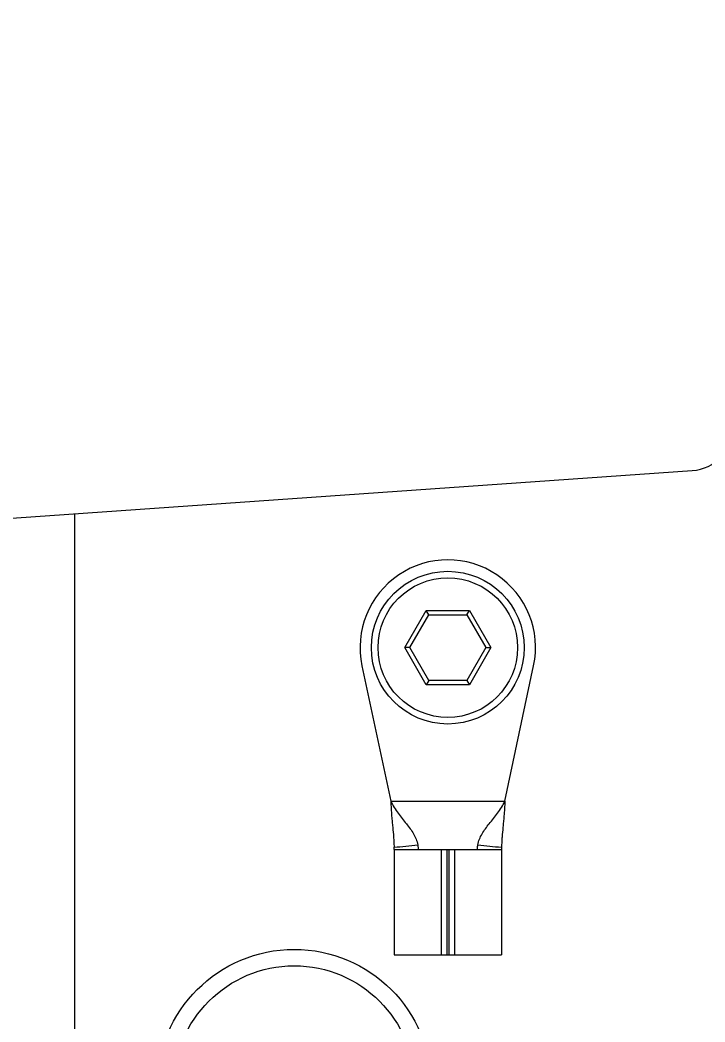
# Model space of a CAD drawing. Header units: millimetres. Extents: x 0 to 2524, y 0 to 1785.
# Drawn here: x 1407.34 to 1438.56, y 1388.91 to 1434.57 of the extents above; entities that cross this region are included whole.
import ezdxf

# ---------------------------------------------------------------- set-up
doc = ezdxf.new("R2010")
doc.units = ezdxf.units.MM
doc.header["$LTSCALE"] = 0.1
doc.layers.get('0').update_dxf_attribs({"lineweight": 13})
doc.layers.get('Defpoints').update_dxf_attribs({"lineweight": 9})
doc.layers.add('标注', color=251, linetype='Continuous', lineweight=9)
doc.styles.get("Standard").update_dxf_attribs({"font": 'arial.ttf'})
doc.dimstyles.new('STANDARD 8.5', dxfattribs={"dimscale": 8.5, "dimtxt": 2.5, "dimasz": 1.5, "dimexe": 0.5, "dimexo": 0.5, "dimgap": 0.5, "dimtad": 1, "dimtoh": 1, "dimdec": 1, "dimzin": 12, "dimdsep": 46, "dimtxsty": 'Standard', "dimcen": 0, "dimclrd": 256, "dimclre": 256, "dimclrt": 256, "dimadec": 0, "dimazin": 0, "dimtp": 0.01, "dimtm": 0.01, "dimtfac": 1, "dimtdec": 1, "dimtofl": 0, "dimtmove": 0, "dimatfit": 3, "dimfxl": 1, "dimtolj": 1, "dimtzin": 4, "dimlwd": -1, "dimlwe": -1, "dimarcsym": 0})

# ---------------------------------------------------------------- blocks, each defined once
blk = doc.blocks.new('*D14')
at = {"layer": 'Defpoints', "color": 0, "transparency": 16777216}
for p in [(1474.381, 1485.816), (1091.84, 1384.812), (1474.381, 1369.667)]:
    blk.add_point(p, dxfattribs=at)
at = {"layer": '标注', "transparency": 16777216}
for p, q in [((1091.84, 1389.062), (1091.84, 1490.066)), ((1474.381, 1373.917), (1474.381, 1490.066)), ((1104.59, 1485.816), (1461.631, 1485.816))]:
    blk.add_line(p, q, dxfattribs=at)
for points in [[(1104.59, 1487.941), (1104.59, 1483.691), (1091.84, 1485.816)], [(1461.631, 1487.941), (1461.631, 1483.691), (1474.381, 1485.816)]]:
    blk.add_solid(points, dxfattribs=at)
at = {"layer": '标注', "transparency": 16777216, "insert": (1283.111, 1500.923), "char_height": 21.25, "attachment_point": 5}
blk.add_mtext('\\A1;383', dxfattribs=at)

msp = doc.modelspace()

# ---------------------------------------------------------------- linework, layer by layer
for p, q in [((1404.84, 1411.718), (1437.98, 1414.035)), ((1409.84, 1209.868), (1409.84, 1412.067)), ((1424.877, 1405.968), (1425.859, 1407.668)), ((1425.859, 1407.668), (1427.822, 1407.668)), ((1425.974, 1407.468), (1425.859, 1407.668)), ((1427.706, 1407.468), (1427.822, 1407.668)), ((1427.822, 1407.668), (1428.803, 1405.968)), ((1425.108, 1405.968), (1425.974, 1407.468)), ((1425.974, 1407.468), (1427.706, 1407.468)), ((1427.706, 1407.468), (1428.572, 1405.968)), ((1425.859, 1404.268), (1424.877, 1405.968)), ((1425.108, 1405.968), (1424.877, 1405.968)), ((1425.974, 1404.468), (1425.108, 1405.968)), ((1428.572, 1405.968), (1427.706, 1404.468)), ((1428.803, 1405.968), (1427.822, 1404.268)), ((1428.572, 1405.968), (1428.803, 1405.968)), ((1422.928, 1405.136), (1424.239, 1398.968)), ((1429.442, 1398.968), (1430.753, 1405.136)), ((1425.974, 1404.468), (1425.859, 1404.268)), ((1427.706, 1404.468), (1425.974, 1404.468)), ((1427.706, 1404.468), (1427.822, 1404.268)), ((1427.822, 1404.268), (1425.859, 1404.268)), ((1424.239, 1398.968), (1429.442, 1398.968)), ((1424.39, 1396.768), (1424.39, 1391.968)), ((1424.397, 1396.768), (1429.284, 1396.768)), ((1426.54, 1396.768), (1426.54, 1391.968)), ((1426.79, 1396.768), (1426.79, 1391.968)), ((1426.89, 1396.768), (1426.89, 1391.968)), ((1427.14, 1396.768), (1427.14, 1391.968)), ((1429.29, 1396.768), (1429.29, 1396.783)), ((1429.29, 1396.768), (1429.29, 1391.968)), ((1424.39, 1391.968), (1429.29, 1391.968))]:
    msp.add_line(p, q)
for centre, radius in [((1426.84, 1405.968), 3.48), ((1426.84, 1405.968), 3.18), ((1419.84, 1385.968), 6.25), ((1419.84, 1385.968), 5.5)]:
    msp.add_circle(centre, radius)
for centre, radius, start, end in [((1437.84, 1416.03), 2, 274, 0), ((1426.84, 1405.968), 4, 348, 192)]:
    msp.add_arc(centre, radius, start, end)
for points, knots in [([(1424.239, 1398.968), (1424.249, 1398.743), (1424.269, 1398.428), (1424.304, 1398.032), (1424.335, 1397.713), (1424.365, 1397.41), (1424.384, 1397.109), (1424.389, 1396.955), (1424.39, 1396.875)], [0, 0, 0, 0, 0.321465, 0.451347, 0.567601, 0.7799, 0.88634, 1, 1, 1, 1]), ([(1424.239, 1398.968), (1424.286, 1398.87), (1424.39, 1398.682), (1424.57, 1398.421), (1424.76, 1398.179), (1424.949, 1397.948), (1425.127, 1397.72), (1425.283, 1397.489), (1425.405, 1397.246), (1425.456, 1397.072), (1425.472, 1396.984)], [0, 0, 0, 0, 0.138523, 0.272969, 0.403942, 0.531103, 0.653799, 0.771786, 0.886098, 1, 1, 1, 1]), ([(1428.209, 1396.984), (1428.225, 1397.072), (1428.275, 1397.246), (1428.398, 1397.489), (1428.554, 1397.72), (1428.732, 1397.948), (1428.921, 1398.179), (1429.111, 1398.421), (1429.291, 1398.682), (1429.395, 1398.87), (1429.442, 1398.968)], [0, 0, 0, 0, 0.113902, 0.228214, 0.346201, 0.468897, 0.596058, 0.727031, 0.861477, 1, 1, 1, 1]), ([(1429.442, 1398.968), (1429.432, 1398.743), (1429.412, 1398.428), (1429.377, 1398.032), (1429.345, 1397.713), (1429.315, 1397.41), (1429.297, 1397.109), (1429.292, 1396.955), (1429.291, 1396.875)], [0, 0, 0, 0, 0.321465, 0.451347, 0.567601, 0.7799, 0.88634, 1, 1, 1, 1]), ([(1424.39, 1396.875), (1424.571, 1396.888), (1424.932, 1396.917), (1425.292, 1396.959), (1425.472, 1396.984)], [0, 0, 0, 0, 0.499978, 1, 1, 1, 1]), ([(1424.39, 1396.802), (1424.39, 1396.813), (1424.39, 1396.837), (1424.39, 1396.861), (1424.39, 1396.875)], [0, 0, 0, 0, 0.435856, 1, 1, 1, 1]), ([(1424.392, 1396.777), (1424.391, 1396.78), (1424.39, 1396.789), (1424.39, 1396.797), (1424.39, 1396.802)], [0, 0, 0, 0, 0.422591, 1, 1, 1, 1]), ([(1424.39, 1396.768), (1424.39, 1396.768), (1424.39, 1396.767), (1424.391, 1396.768), (1424.391, 1396.768), (1424.391, 1396.769), (1424.392, 1396.769), (1424.393, 1396.768), (1424.394, 1396.768), (1424.394, 1396.769), (1424.394, 1396.77)], [0, 0, 0, 0, 0.091365, 0.1763, 0.306042, 0.404415, 0.489967, 0.621039, 0.750564, 1, 1, 1, 1]), ([(1424.394, 1396.77), (1424.394, 1396.77), (1424.393, 1396.772), (1424.392, 1396.775), (1424.392, 1396.777)], [0, 0, 0, 0, 0.192314, 1, 1, 1, 1]), ([(1424.397, 1396.768), (1424.397, 1396.768), (1424.396, 1396.768), (1424.395, 1396.769), (1424.394, 1396.77)], [0, 0, 0, 0, 0.228388, 1, 1, 1, 1]), ([(1425.472, 1396.984), (1425.476, 1396.96), (1425.482, 1396.915), (1425.485, 1396.87), (1425.487, 1396.849)], [0, 0, 0, 0, 0.549909, 1, 1, 1, 1]), ([(1425.487, 1396.849), (1425.488, 1396.835), (1425.49, 1396.815), (1425.496, 1396.791), (1425.5, 1396.782), (1425.502, 1396.779)], [0, 0, 0, 0, 0.601233, 0.82438, 1, 1, 1, 1]), ([(1425.502, 1396.779), (1425.503, 1396.778), (1425.505, 1396.774), (1425.509, 1396.771), (1425.511, 1396.77)], [0, 0, 0, 0, 0.271678, 1, 1, 1, 1]), ([(1428.161, 1396.768), (1428.163, 1396.768), (1428.168, 1396.768), (1428.177, 1396.774), (1428.181, 1396.781), (1428.183, 1396.786)], [0, 0, 0, 0, 0.229801, 0.456064, 1, 1, 1, 1]), ([(1428.183, 1396.786), (1428.186, 1396.794), (1428.191, 1396.815), (1428.193, 1396.837), (1428.194, 1396.849)], [0, 0, 0, 0, 0.418961, 1, 1, 1, 1]), ([(1428.194, 1396.849), (1428.196, 1396.87), (1428.199, 1396.915), (1428.205, 1396.96), (1428.209, 1396.984)], [0, 0, 0, 0, 0.450027, 1, 1, 1, 1]), ([(1428.209, 1396.984), (1428.389, 1396.959), (1428.749, 1396.917), (1429.11, 1396.888), (1429.291, 1396.875)], [0, 0, 0, 0, 0.500022, 1, 1, 1, 1]), ([(1429.289, 1396.777), (1429.289, 1396.776), (1429.288, 1396.773), (1429.287, 1396.77), (1429.285, 1396.768), (1429.284, 1396.768)], [0, 0, 0, 0, 0.373469, 0.654233, 1, 1, 1, 1]), ([(1429.291, 1396.802), (1429.291, 1396.798), (1429.29, 1396.789), (1429.29, 1396.781), (1429.289, 1396.777)], [0, 0, 0, 0, 0.574748, 1, 1, 1, 1]), ([(1429.29, 1396.768), (1429.29, 1396.768), (1429.29, 1396.77), (1429.29, 1396.772), (1429.29, 1396.774)], [0, 0, 0, 0, 0.235638, 1, 1, 1, 1]), ([(1429.291, 1396.875), (1429.291, 1396.861), (1429.291, 1396.837), (1429.291, 1396.813), (1429.291, 1396.802)], [0, 0, 0, 0, 0.56414, 1, 1, 1, 1])]:
    msp.add_open_spline(points, degree=3, knots=knots)

# ---------------------------------------------------------------- dimensions: what is measured, and where the dimension line sits
at = {"layer": '标注'}
dim = msp.add_linear_dim(base=(1474.381, 1485.816), p1=(1091.84, 1384.812), p2=(1474.381, 1369.667), dimstyle='STANDARD 8.5', override={"dimdec": 0}, dxfattribs=at)
dim.commit()
dim.dimension.update_dxf_attribs({"geometry": '*D14', "text_midpoint": (1283.111, 1500.923)})

doc.saveas('drawing.dxf')
